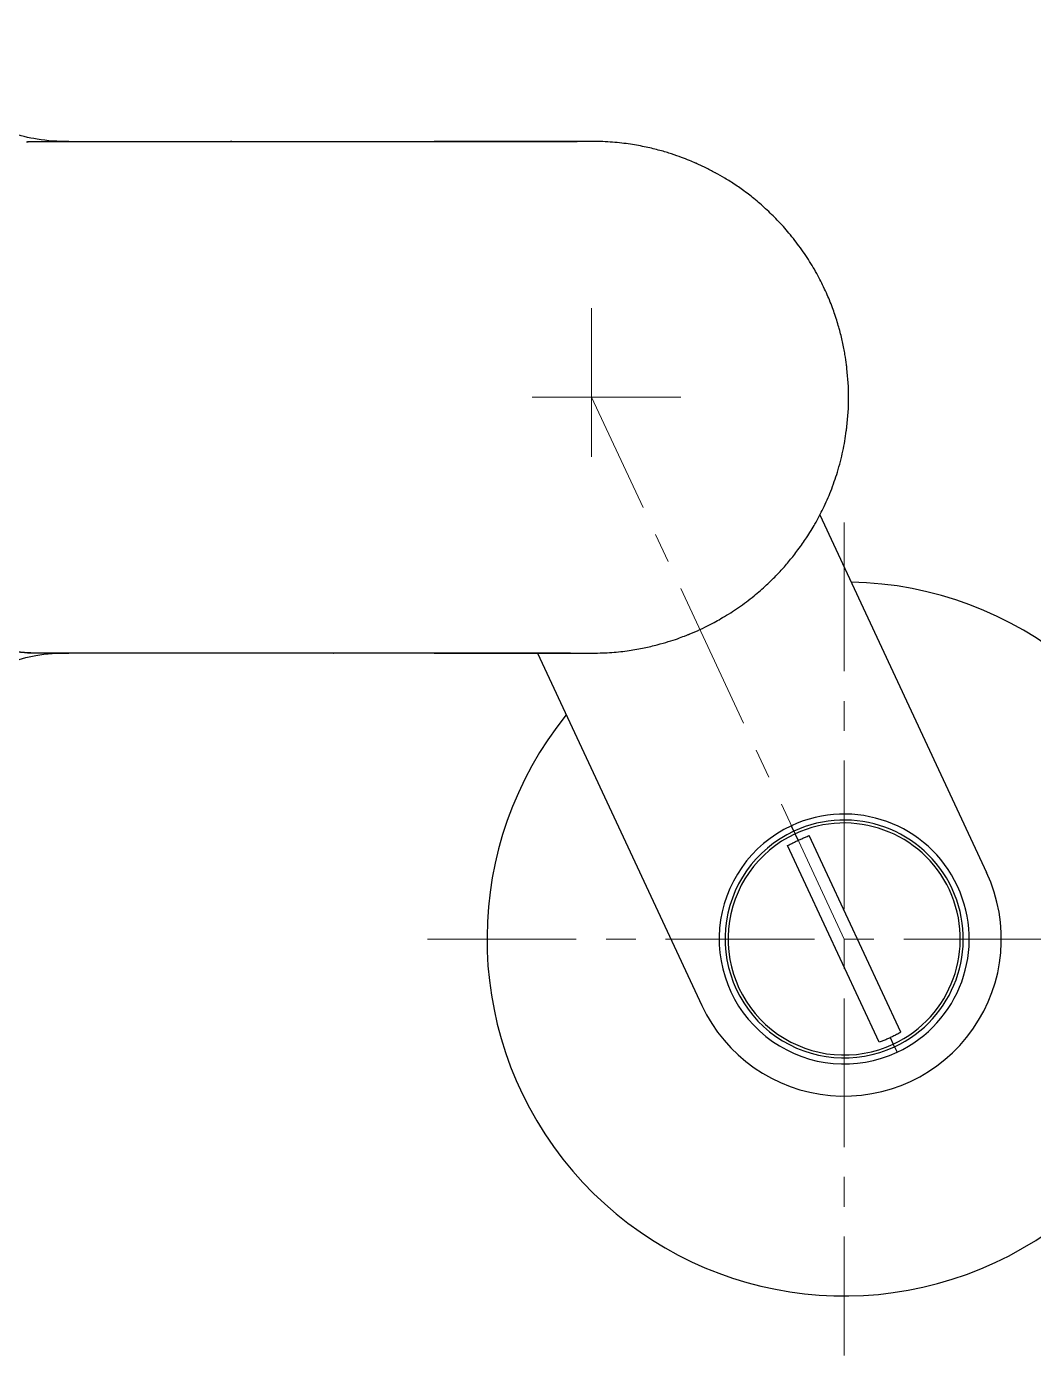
# Model space of a CAD drawing. Extents: x 0 to 1128, y 0 to 827.
# Drawn here: x 314.9 to 399.5, y 139.4 to 251.1 of the extents above; entities that cross this region are included whole.
import ezdxf

# ---------------------------------------------------------------- set-up
doc = ezdxf.new("R2010")
doc.units = 0
doc.header["$LTSCALE"] = 10
doc.header["$MEASUREMENT"] = 0
doc.linetypes.add('CENTER', pattern=[2, 1.25, -0.25, 0.25, -0.25])
doc.layers.add('1', color=7, linetype='CONTINUOUS')
doc.layers.add('DEF_LAYER_ASSEM_MEMBER', color=7, linetype='CONTINUOUS')

msp = doc.modelspace()

# ---------------------------------------------------------------- linework, layer by layer
at = {"layer": '1', "color": 7, "linetype": 'Continuous', "lineweight": -3}
for p, q in [((381.52, 210.07), (395.53, 180.01)), ((357.8, 198.46), (371.61, 168.85)), ((379.35, 183.5), (379.13, 183.95)), ((379.35, 183.5), (379.45, 183.27)), ((379.7, 182.73), (379.45, 183.27)), ((386.52, 165.75), (378.81, 182.28)), ((388.33, 166.59), (380.62, 183.12)), ((387.44, 166.14), (387.69, 165.6)), ((387.8, 165.37), (387.69, 165.6)), ((387.8, 165.37), (388.01, 164.92))]:
    msp.add_line(p, q, dxfattribs=at)
for radius, start, end in [(30, 295, 88.8944), (30, 141.1056, 295), (10.5, 295, 115), (10, 295, 115), (10.5, 115, 295), (10, 115, 295), (9.75, 115, 295), (9.75, 295, 115), (13.2, 205, 25)]:
    msp.add_arc((383.57, 174.43), radius, start, end, dxfattribs=at)
for points, degree, knots in [([(318.44, 241.46), (317.54, 241.44), (315.93, 241.56), (313.72, 242.09), (311.94, 243), (310.56, 244.34), (309.59, 246.16), (309.03, 248.48), (308.91, 250.17), (308.94, 251.12)], 3, [0, 0, 0, 0, 0.169599, 0.310667, 0.432615, 0.547135, 0.673975, 0.821308, 1, 1, 1, 1]), ([(314.9, 241.44), (314.9, 241.44), (314.92, 241.44), (314.94, 241.44), (314.97, 241.44), (315, 241.44), (315.01, 241.44), (315.02, 241.44)], 3, [0, 0, 0, 0, 0.022275, 0.306079, 0.590993, 0.877013, 1, 1, 1, 1]), ([(362.58, 241.46), (362.59, 241.46), (362.55, 241.46), (362.31, 241.45), (361.73, 241.45), (361.03, 241.44), (360.02, 241.44), (358.63, 241.44), (356.7, 241.44), (354.82, 241.44), (353.01, 241.44), (351.22, 241.44), (348.81, 241.44), (345.73, 241.44), (341.88, 241.44), (337.49, 241.44), (332.58, 241.44), (327.19, 241.44), (321.32, 241.44), (317.21, 241.44), (315.05, 241.44), (314.99, 241.44)], 3, [0, 0, 0, 0, 0.015748, 0.054781, 0.087384, 0.114035, 0.136723, 0.181252, 0.225047, 0.268105, 0.296908, 0.330229, 0.369031, 0.42993, 0.500928, 0.58188, 0.672527, 0.772709, 0.880289, 0.996905, 1, 1, 1, 1]), ([(315.02, 241.44), (315.02, 241.44), (315.04, 241.44), (315.07, 241.45), (315.1, 241.45), (315.13, 241.45), (315.16, 241.45), (315.2, 241.45), (315.23, 241.45), (315.26, 241.45), (315.29, 241.46), (315.33, 241.46), (315.36, 241.46), (315.39, 241.46), (315.42, 241.46), (315.46, 241.46), (315.49, 241.46), (315.52, 241.46), (315.55, 241.46), (315.57, 241.46), (315.58, 241.46)], 3, [0, 0, 0, 0, 0.031387, 0.086504, 0.141841, 0.197404, 0.253198, 0.309229, 0.365501, 0.422015, 0.478768, 0.53576, 0.592986, 0.650448, 0.708143, 0.766067, 0.824214, 0.882584, 0.941177, 1, 1, 1, 1]), ([(315.58, 241.46), (331.31, 241.46), (332.17, 241.46), (338.08, 241.46), (340.59, 241.46), (341.22, 241.46), (342.71, 241.46), (344.18, 241.46), (344.84, 241.46), (345.02, 241.46), (345.91, 241.46), (346.49, 241.46), (346.97, 241.46), (347.75, 241.46), (348.04, 241.46), (348.31, 241.46), (348.58, 241.46), (348.91, 241.46), (349.12, 241.46)], 2, [0, 0, 0, 0.5, 0.5, 0.75, 0.75, 0.8125, 0.8125, 0.875, 0.875, 0.90625, 0.90625, 0.9375, 0.9375, 0.96875, 0.96875, 0.984375, 0.984375, 1, 1, 1]), ([(362.44, 241.46), (362.44, 241.46), (362.44, 241.46), (362.44, 241.46), (362.44, 241.46), (362.44, 241.46), (362.44, 241.46), (362.43, 241.46), (362.43, 241.46), (362.42, 241.46), (362.41, 241.46), (362.4, 241.46), (362.38, 241.46), (362.35, 241.46), (362.3, 241.46), (362.25, 241.46), (362.17, 241.46), (362.05, 241.46), (361.91, 241.46), (361.78, 241.46), (361.64, 241.46), (361.35, 241.46), (360.89, 241.46), (360.23, 241.46), (359.57, 241.46), (359, 241.46), (358.47, 241.46), (357.91, 241.46), (357.24, 241.46), (356.59, 241.46), (355.97, 241.46), (355.48, 241.46), (354.9, 241.46), (354.17, 241.46), (353.26, 241.46), (352.42, 241.46), (351.82, 241.46), (351.4, 241.46), (351.11, 241.46), (350.86, 241.46), (350.65, 241.46), (350.46, 241.46), (350.29, 241.46), (350.13, 241.46), (349.96, 241.46), (349.79, 241.46), (349.63, 241.46), (349.52, 241.46), (349.43, 241.46), (349.33, 241.46), (349.22, 241.46), (349.15, 241.46), (349.12, 241.46)], 3, [0, 0, 0, 0, 0.002918, 0.00613, 0.009635, 0.013433, 0.017524, 0.021908, 0.026585, 0.031555, 0.041996, 0.052432, 0.062865, 0.071642, 0.094037, 0.109711, 0.125183, 0.156434, 0.187645, 0.198712, 0.218932, 0.250214, 0.312688, 0.375108, 0.431878, 0.473478, 0.499973, 0.541666, 0.58329, 0.624843, 0.656079, 0.687283, 0.70548, 0.749773, 0.802536, 0.844192, 0.874785, 0.890878, 0.905939, 0.916337, 0.926732, 0.937122, 0.943775, 0.951213, 0.959435, 0.968441, 0.976442, 0.981689, 0.984184, 0.989962, 0.995234, 1, 1, 1, 1]), ([(372.79, 238.8), (372.77, 238.81), (372.75, 238.82), (372.45, 238.99), (372.18, 239.13), (371.76, 239.34), (371.55, 239.43), (371.31, 239.54), (371.2, 239.6), (371.14, 239.62), (371.11, 239.64), (371.09, 239.64), (371.08, 239.65), (371.08, 239.65), (371.08, 239.65), (371.08, 239.65), (371.08, 239.65), (371.08, 239.65), (371.08, 239.65), (371.08, 239.65), (370.93, 239.71), (370.76, 239.79), (370.37, 239.94), (370.15, 240.03), (369.66, 240.21), (369.38, 240.31), (368.78, 240.51), (368.45, 240.61), (367.73, 240.8), (367.35, 240.9), (366.52, 241.07), (366.08, 241.16), (365.14, 241.3), (364.64, 241.35), (363.58, 241.44), (363.02, 241.46), (362.44, 241.46)], 3, [0, 0, 0, 0, 0.006705, 0.006705, 0.106034, 0.106034, 0.155699, 0.180531, 0.192948, 0.199156, 0.20226, 0.203812, 0.204588, 0.204976, 0.20517, 0.205267, 0.205315, 0.20534, 0.20534, 0.205364, 0.205364, 0.304693, 0.304693, 0.404023, 0.404023, 0.503352, 0.503352, 0.602682, 0.602682, 0.702011, 0.702011, 0.801341, 0.801341, 0.90067, 0.90067, 1, 1, 1, 1]), ([(383.76, 222.7), (383.73, 222.96), (383.65, 223.54), (383.46, 224.53), (383.19, 225.63), (382.84, 226.79), (382.4, 228), (381.84, 229.26), (381.24, 230.43), (380.68, 231.36), (380.24, 232.03), (379.77, 232.69), (379.11, 233.56), (378.24, 234.57), (377.26, 235.56), (376.29, 236.43), (375.32, 237.19), (374.39, 237.85), (373.52, 238.39), (373.02, 238.68), (372.79, 238.8)], 3, [0, 0, 0, 0, 0.09054, 0.1818, 0.261077, 0.328558, 0.384569, 0.429899, 0.466474, 0.482719, 0.498472, 0.514138, 0.530148, 0.566023, 0.610671, 0.666263, 0.733791, 0.813795, 0.906671, 1, 1, 1, 1]), ([(383.94, 219.96), (383.94, 220.78), (383.89, 221.58), (383.79, 222.48), (383.78, 222.59), (383.76, 222.7)], 3, [0, 0, 0, 0, 0.872791, 0.872791, 1, 1, 1, 1]), ([(383.75, 217.11), (383.77, 217.24), (383.78, 217.36), (383.89, 218.3), (383.94, 219.12), (383.94, 219.96)], 3, [0, 0, 0, 0, 0.138302, 0.138302, 1, 1, 1, 1]), ([(372.78, 201.11), (372.96, 201.21), (373.36, 201.44), (374, 201.82), (374.66, 202.26), (375.31, 202.73), (375.92, 203.2), (376.49, 203.68), (377, 204.13), (377.47, 204.58), (377.89, 205.01), (378.26, 205.39), (378.63, 205.81), (379, 206.25), (379.36, 206.7), (379.88, 207.38), (380.51, 208.29), (381.2, 209.43), (381.87, 210.71), (382.5, 212.16), (383.05, 213.76), (383.49, 215.44), (383.68, 216.56), (383.74, 217.11)], 3, [0, 0, 0, 0, 0.077876, 0.158667, 0.230225, 0.292644, 0.345992, 0.383569, 0.414973, 0.440427, 0.4559, 0.468691, 0.479543, 0.489702, 0.500846, 0.513985, 0.548069, 0.594153, 0.652846, 0.72417, 0.808007, 0.904272, 1, 1, 1, 1]), ([(362.44, 198.46), (363.01, 198.46), (363.54, 198.48), (364.56, 198.56), (365.05, 198.61), (365.95, 198.74), (366.37, 198.82), (367.17, 198.98), (367.53, 199.07), (368.21, 199.25), (368.52, 199.34), (369.08, 199.51), (369.34, 199.59), (369.79, 199.75), (369.99, 199.83), (370.25, 199.93), (370.33, 199.96), (370.44, 200.01), (370.5, 200.03), (370.56, 200.05), (370.58, 200.06), (370.6, 200.07), (370.6, 200.07), (370.61, 200.07), (370.61, 200.07), (370.61, 200.07), (370.61, 200.07), (370.61, 200.07), (370.61, 200.07), (370.61, 200.07), (370.61, 200.07), (371.16, 200.3), (371.73, 200.56), (372.46, 200.94), (372.62, 201.02), (372.78, 201.11)], 3, [0, 0, 0, 0, 0.09471, 0.09471, 0.189421, 0.189421, 0.284131, 0.284131, 0.378842, 0.378842, 0.473552, 0.473552, 0.568263, 0.568263, 0.662973, 0.662973, 0.710328, 0.710328, 0.734006, 0.745845, 0.751764, 0.754724, 0.756204, 0.756943, 0.757313, 0.757498, 0.757591, 0.757637, 0.75766, 0.75766, 0.757683, 0.757683, 0.947104, 0.947104, 1, 1, 1, 1]), ([(314.91, 198.48), (314.9, 198.48), (314.88, 198.49), (314.85, 198.49), (314.81, 198.49), (314.78, 198.49), (314.74, 198.5), (314.7, 198.5), (314.66, 198.5), (314.62, 198.51), (314.58, 198.51), (314.54, 198.51), (314.5, 198.52), (314.46, 198.52), (314.42, 198.52), (314.38, 198.53), (314.34, 198.53), (314.3, 198.54), (314.26, 198.54), (314.22, 198.55), (314.18, 198.55), (314.14, 198.55), (314.09, 198.56), (314.05, 198.56), (314.01, 198.57), (313.97, 198.57), (313.93, 198.58), (313.88, 198.59), (313.84, 198.59), (313.8, 198.6), (313.76, 198.6), (313.71, 198.61), (313.67, 198.61), (313.63, 198.62), (313.57, 198.63), (313.5, 198.64), (313.42, 198.65), (313.34, 198.66), (313.25, 198.68), (313.17, 198.69), (313.08, 198.7), (313, 198.72), (312.91, 198.73), (312.83, 198.75), (312.74, 198.76), (312.65, 198.78), (312.56, 198.79), (312.47, 198.81), (312.39, 198.83), (312.3, 198.84), (312.21, 198.86), (312.12, 198.88), (312.02, 198.9), (311.93, 198.91), (311.84, 198.93), (311.75, 198.95), (311.65, 198.97), (311.56, 198.99), (311.47, 199.01), (311.37, 199.03), (311.3, 199.04), (311.22, 199.06), (311.11, 199.08), (310.93, 199.12), (310.68, 199.18), (310.36, 199.25), (309.96, 199.34), (309.6, 199.42), (309.33, 199.49), (309.16, 199.53), (309, 199.57), (308.83, 199.61), (308.66, 199.65), (308.49, 199.69), (308.32, 199.74), (308.14, 199.78), (307.97, 199.83), (307.8, 199.87), (307.62, 199.91), (307.5, 199.95), (307.44, 199.96)], 3, [0, 0, 0, 0, 0.002289, 0.008434, 0.014581, 0.020731, 0.026883, 0.033039, 0.039197, 0.045359, 0.051525, 0.057694, 0.063867, 0.070043, 0.076224, 0.082409, 0.088598, 0.094792, 0.100991, 0.107194, 0.113402, 0.119615, 0.125833, 0.132057, 0.138286, 0.144521, 0.150761, 0.157008, 0.16326, 0.169518, 0.175783, 0.182054, 0.188331, 0.194615, 0.200906, 0.212688, 0.224493, 0.236322, 0.248177, 0.260058, 0.271965, 0.2839, 0.295862, 0.307853, 0.319873, 0.331923, 0.344003, 0.356115, 0.368257, 0.380432, 0.39264, 0.40488, 0.417154, 0.429462, 0.441804, 0.454178, 0.466584, 0.479021, 0.491489, 0.503986, 0.516511, 0.521135, 0.534931, 0.557966, 0.590337, 0.632165, 0.683574, 0.744672, 0.765635, 0.786646, 0.807707, 0.828822, 0.849994, 0.871225, 0.892518, 0.913875, 0.935299, 0.956793, 0.978359, 1, 1, 1, 1]), ([(308.94, 188.8), (308.91, 189.71), (309.03, 191.34), (309.53, 193.58), (310.42, 195.38), (311.74, 196.78), (313.54, 197.77), (315.83, 198.35), (317.5, 198.49), (318.44, 198.46)], 3, [0, 0, 0, 0, 0.171353, 0.313716, 0.436412, 0.550983, 0.677113, 0.823128, 1, 1, 1, 1]), ([(315, 198.48), (315, 198.48), (314.99, 198.48), (314.97, 198.48), (314.93, 198.48), (314.91, 198.48), (314.91, 198.48)], 3, [0, 0, 0, 0, 0.002633, 0.382146, 0.761784, 1, 1, 1, 1]), ([(314.97, 198.48), (315.56, 198.48), (318.44, 198.48), (323.38, 198.48), (329.55, 198.48), (335.05, 198.48), (339.84, 198.48), (343.9, 198.48), (347.38, 198.48), (350.49, 198.48), (353.44, 198.48), (355.67, 198.48), (357.26, 198.48), (358.42, 198.48), (359.57, 198.47), (360.7, 198.47), (361.69, 198.46), (362.22, 198.46), (362.38, 198.46), (362.4, 198.46)], 3, [0, 0, 0, 0, 0.033181, 0.160379, 0.275057, 0.377084, 0.466291, 0.542437, 0.602753, 0.660416, 0.715638, 0.768459, 0.79399, 0.81955, 0.849516, 0.88492, 0.926074, 0.973375, 1, 1, 1, 1]), ([(315.58, 198.46), (315.57, 198.46), (315.55, 198.46), (315.51, 198.46), (315.48, 198.46), (315.44, 198.46), (315.41, 198.46), (315.37, 198.46), (315.34, 198.46), (315.3, 198.46), (315.26, 198.47), (315.23, 198.47), (315.19, 198.47), (315.15, 198.47), (315.12, 198.47), (315.08, 198.47), (315.04, 198.48), (315.02, 198.48), (315, 198.48)], 3, [0, 0, 0, 0, 0.062526, 0.125043, 0.187553, 0.250059, 0.312562, 0.375064, 0.437567, 0.500073, 0.562583, 0.6251, 0.687625, 0.75016, 0.812706, 0.875267, 0.937843, 1, 1, 1, 1]), ([(349.12, 198.46), (348.76, 198.46), (346.97, 198.46), (346.14, 198.46), (344.84, 198.46), (341.07, 198.46), (340.59, 198.46), (337.63, 198.46), (332.17, 198.46), (324.2, 198.46), (315.58, 198.46)], 2, [0, 0, 0, 0.0625, 0.0625, 0.125, 0.125, 0.25, 0.25, 0.5, 0.5, 1, 1, 1]), ([(349.12, 198.46), (349.14, 198.46), (349.18, 198.46), (349.24, 198.46), (349.3, 198.46), (349.37, 198.46), (349.48, 198.46), (349.6, 198.46), (349.71, 198.46), (349.79, 198.46), (349.87, 198.46), (349.96, 198.46), (350.06, 198.46), (350.18, 198.46), (350.3, 198.46), (350.46, 198.46), (350.65, 198.46), (350.86, 198.46), (351.06, 198.46), (351.26, 198.46), (351.47, 198.46), (351.98, 198.46), (352.92, 198.46), (354.03, 198.46), (354.9, 198.46), (355.42, 198.46), (355.78, 198.46), (356.16, 198.46), (356.5, 198.46), (356.97, 198.46), (357.47, 198.46), (358.05, 198.46), (358.59, 198.46), (359.35, 198.46), (360.15, 198.46), (360.78, 198.46), (361.17, 198.46), (361.41, 198.46), (361.59, 198.46), (361.73, 198.46), (361.89, 198.46), (362.05, 198.46), (362.17, 198.46), (362.26, 198.46), (362.33, 198.46), (362.37, 198.46), (362.39, 198.46), (362.4, 198.46), (362.41, 198.46), (362.42, 198.46)], 3, [0, 0, 0, 0, 0.002762, 0.005788, 0.009077, 0.012629, 0.016445, 0.025227, 0.030685, 0.032815, 0.03698, 0.041649, 0.046824, 0.052504, 0.05869, 0.065382, 0.076184, 0.086993, 0.097808, 0.105791, 0.116588, 0.130203, 0.18279, 0.260163, 0.306303, 0.325141, 0.346764, 0.368408, 0.390072, 0.406785, 0.454992, 0.482767, 0.519921, 0.565972, 0.649725, 0.714633, 0.750493, 0.779616, 0.801286, 0.822974, 0.84468, 0.877185, 0.909632, 0.931215, 0.952816, 0.974434, 0.980763, 0.990688, 1, 1, 1, 1]), ([(362.44, 198.46), (362.44, 198.46), (362.44, 198.46), (362.44, 198.46), (362.44, 198.46), (362.44, 198.46), (362.44, 198.46), (362.44, 198.46), (362.44, 198.46), (362.44, 198.46)], 3, [0, 0, 0, 0, 0.25, 0.25, 0.5, 0.5, 0.75, 0.75, 1, 1, 1, 1])]:
    msp.add_open_spline(points, degree=degree, knots=knots, dxfattribs=at)
for points in [[(378.81, 182.28), (378.91, 182.33), (379.11, 182.43), (379.4, 182.58), (379.6, 182.68), (379.7, 182.73)], [(379.7, 182.73), (379.81, 182.77), (380.01, 182.86), (380.31, 183), (380.52, 183.08), (380.62, 183.12)], [(388.33, 166.59), (388.23, 166.54), (388.04, 166.43), (387.74, 166.28), (387.54, 166.19), (387.44, 166.14)], [(387.44, 166.14), (387.34, 166.09), (387.14, 166), (386.83, 165.87), (386.62, 165.79), (386.52, 165.75)]]:
    msp.add_open_spline(points, degree=3, dxfattribs=at)
at = {"layer": 'DEF_LAYER_ASSEM_MEMBER', "color": 1, "linetype": 'CENTER', "lineweight": 5}
for p, q in [((362.36, 227.46), (362.36, 212.46)), ((369.86, 219.96), (354.86, 219.96)), ((383.57, 174.43), (362.36, 219.96)), ((383.57, 209.43), (383.57, 139.43)), ((348.57, 174.43), (418.57, 174.43))]:
    msp.add_line(p, q, dxfattribs=at)

doc.saveas('drawing.dxf')
